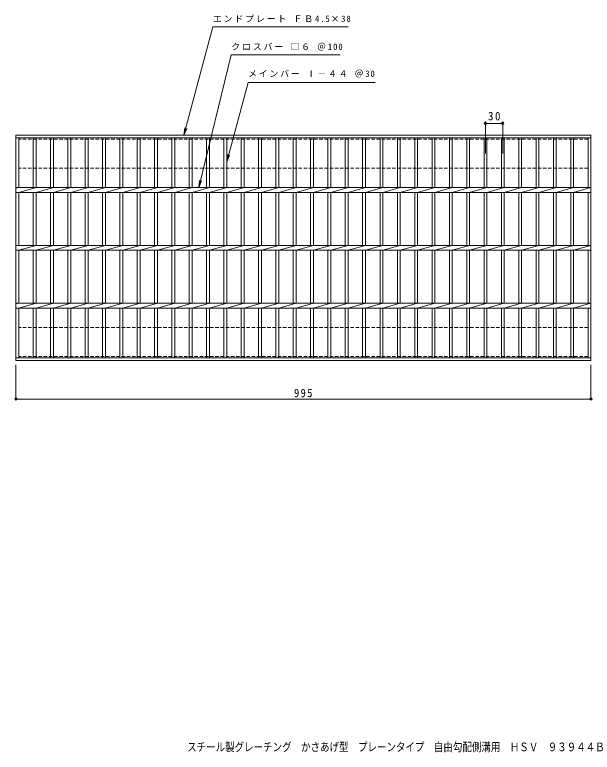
# Model space of a CAD drawing. Units: millimetres, scale not verified. Extents: x -778 to 894, y -686 to 589.
# Drawn here: x -778 to 222, y -686 to 589 of the extents above; entities that cross this region are included whole.
import ezdxf
from ezdxf.enums import TextEntityAlignment as Align

# ---------------------------------------------------------------- set-up
doc = ezdxf.new("R2010")
doc.units = ezdxf.units.MM
doc.header["$LTSCALE"] = 5
doc.header["$PDMODE"] = 32
doc.header["$PDSIZE"] = 4
doc.linetypes.add('DASHED1', pattern=[1.8, 1.2, -0.6])
for name, color, linetype, lineweight in [('A-1_ピット', 2, 'Continuous', 9), ('A-2_蓋', 3, 'Continuous', 9), ('A-4_寸法', 7, 'Continuous', 9), ('F-4_F-4ﾚｲﾔ', 2, 'Continuous', 9)]:
    doc.layers.add(name, color=color, linetype=linetype, lineweight=lineweight)
doc.styles.add('ＭＳ ゴシック', font='')
doc.styles.get('ＭＳ ゴシック').set_extended_font_data('MS Gothic')

msp = doc.modelspace()

# ---------------------------------------------------------------- linework, layer by layer
at = {"layer": 'A-1_ピット', "linetype": 'DASHED1'}
for p, q in [((214.344, 374.228), (214.344, 324.228)), ((214.344, 324.228), (-770.656, 324.228)), ((214.344, 48.228), (-770.656, 48.228)), ((214.344, -1.773), (214.344, 48.228))]:
    msp.add_line(p, q, dxfattribs=at)
for points in [[(214.344, 374.228), (-770.656, 374.228), (-770.656, 324.228)], [(214.344, -1.773), (-770.656, -1.773), (-770.656, 48.228)]]:
    msp.add_lwpolyline(points, dxfattribs=at)
at = {"layer": 'A-2_蓋'}
for p, q in [((-775.656, 381.228), (219.344, 381.228)), ((-775.656, 381.228), (-775.656, -8.772)), ((-775.656, 376.728), (219.344, 376.728)), ((-770.656, 290.467), (-770.656, 376.728)), ((-745.656, 376.728), (-745.656, 290.467)), ((-740.656, 376.728), (-740.656, 290.467)), ((-715.656, 376.728), (-715.656, 290.467)), ((-710.657, 376.728), (-710.657, 290.467)), ((-685.656, 376.728), (-685.656, 290.467)), ((-680.656, 376.728), (-680.656, 290.467)), ((-655.656, 376.728), (-655.656, 290.467)), ((-650.656, 376.728), (-650.656, 290.467)), ((-625.656, 376.728), (-625.656, 290.467)), ((-620.657, 376.728), (-620.657, 290.467)), ((-595.656, 376.728), (-595.656, 290.467)), ((-590.656, 376.728), (-590.656, 290.467)), ((-565.656, 376.728), (-565.656, 290.467)), ((-560.656, 376.728), (-560.656, 290.467)), ((-535.656, 376.728), (-535.656, 290.467)), ((-530.656, 376.728), (-530.656, 290.467)), ((-505.656, 376.728), (-505.656, 290.467)), ((-500.656, 376.728), (-500.656, 290.467)), ((-475.656, 376.728), (-475.656, 290.467)), ((-470.656, 376.728), (-470.656, 290.467)), ((-445.656, 376.728), (-445.656, 290.467)), ((-440.656, 376.728), (-440.656, 290.467)), ((-415.656, 376.728), (-415.656, 290.467)), ((-410.656, 376.728), (-410.656, 290.467)), ((-385.656, 376.728), (-385.656, 290.467)), ((-380.656, 376.728), (-380.656, 290.467)), ((-355.656, 376.728), (-355.656, 290.467)), ((-350.656, 376.728), (-350.656, 290.467)), ((-325.656, 376.728), (-325.656, 290.467)), ((-320.656, 376.728), (-320.656, 290.467)), ((-295.656, 376.728), (-295.656, 290.467)), ((-290.656, 376.728), (-290.656, 290.467)), ((-265.656, 376.728), (-265.656, 290.467)), ((-260.657, 376.728), (-260.657, 290.467)), ((-235.656, 376.728), (-235.656, 290.467)), ((-230.656, 376.728), (-230.656, 290.467)), ((-205.655, 376.728), (-205.655, 290.467)), ((-200.656, 376.728), (-200.656, 290.467)), ((-175.656, 376.728), (-175.656, 290.467)), ((-170.657, 376.728), (-170.657, 290.467)), ((-145.656, 376.728), (-145.656, 290.467)), ((-140.656, 376.728), (-140.656, 290.467)), ((-115.656, 376.728), (-115.656, 290.467)), ((-110.656, 376.728), (-110.656, 290.467)), ((-85.656, 376.728), (-85.656, 290.467)), ((-80.656, 376.728), (-80.656, 290.467)), ((-55.656, 376.728), (-55.656, 290.467)), ((-50.656, 376.728), (-50.656, 290.467)), ((-25.656, 376.728), (-25.656, 290.467)), ((-20.656, 376.728), (-20.656, 290.467)), ((4.344, 376.728), (4.344, 290.467)), ((9.344, 290.467), (9.344, 376.728)), ((34.344, 376.728), (34.344, 290.467)), ((39.344, 290.467), (39.344, 376.728)), ((64.344, 376.728), (64.344, 290.467)), ((69.344, 290.467), (69.344, 376.728)), ((94.344, 376.728), (94.344, 290.467)), ((99.344, 290.467), (99.344, 376.728)), ((124.344, 376.728), (124.344, 290.467)), ((129.344, 290.467), (129.344, 376.728)), ((154.344, 376.728), (154.344, 290.467)), ((159.344, 290.467), (159.344, 376.728)), ((184.344, 376.728), (184.344, 290.467)), ((189.344, 290.467), (189.344, 376.728)), ((214.344, 376.728), (214.344, 290.467)), ((219.344, -8.772), (219.344, 381.228)), ((-770.656, 290.467), (-775.656, 289.467)), ((-775.656, 290.467), (219.344, 290.467)), ((-775.656, 281.987), (219.344, 281.987)), ((-740.656, 290.467), (-770.656, 281.987)), ((-770.656, 190.467), (-770.656, 281.987)), ((-745.656, 281.987), (-745.656, 190.467)), ((-710.657, 290.467), (-740.656, 281.987)), ((-740.656, 281.987), (-740.656, 190.467)), ((-715.656, 281.987), (-715.656, 190.467)), ((-710.657, 281.987), (-710.657, 190.467)), ((-680.656, 290.467), (-710.656, 281.987)), ((-685.656, 281.987), (-685.656, 190.467)), ((-650.656, 290.467), (-680.656, 281.987)), ((-680.656, 281.987), (-680.656, 190.467)), ((-655.656, 281.987), (-655.656, 190.467)), ((-620.657, 290.467), (-650.656, 281.987)), ((-650.656, 281.987), (-650.656, 190.467)), ((-625.656, 281.987), (-625.656, 190.467)), ((-620.657, 281.987), (-620.657, 190.467)), ((-590.656, 290.467), (-620.656, 281.987)), ((-595.656, 281.987), (-595.656, 190.467)), ((-560.656, 290.467), (-590.656, 281.987)), ((-590.656, 281.987), (-590.656, 190.467)), ((-565.656, 281.987), (-565.656, 190.467)), ((-530.656, 290.467), (-560.656, 281.987)), ((-560.656, 281.987), (-560.656, 190.467)), ((-535.656, 281.987), (-535.656, 190.467)), ((-500.656, 290.467), (-530.656, 281.987)), ((-530.656, 281.987), (-530.656, 190.467)), ((-505.656, 281.987), (-505.656, 190.467)), ((-470.656, 290.467), (-500.656, 281.987)), ((-500.656, 281.987), (-500.656, 190.467)), ((-475.656, 281.987), (-475.656, 190.467)), ((-440.656, 290.467), (-470.656, 281.987)), ((-470.656, 281.987), (-470.656, 190.467)), ((-445.656, 281.987), (-445.656, 190.467)), ((-410.656, 290.467), (-440.656, 281.987)), ((-440.656, 281.987), (-440.656, 190.467)), ((-415.656, 281.987), (-415.656, 190.467)), ((-380.656, 290.467), (-410.656, 281.987)), ((-410.656, 281.987), (-410.656, 190.467)), ((-385.656, 281.987), (-385.656, 190.467)), ((-350.656, 290.467), (-380.656, 281.987)), ((-380.656, 281.987), (-380.656, 190.467)), ((-355.656, 281.987), (-355.656, 190.467)), ((-320.656, 290.467), (-350.656, 281.987)), ((-350.656, 281.987), (-350.656, 190.467)), ((-325.656, 281.987), (-325.656, 190.467)), ((-290.656, 290.467), (-320.656, 281.987)), ((-320.656, 281.987), (-320.656, 190.467)), ((-295.656, 281.987), (-295.656, 190.467)), ((-260.657, 290.467), (-290.656, 281.987)), ((-290.656, 281.987), (-290.656, 190.467)), ((-265.656, 281.987), (-265.656, 190.467)), ((-230.656, 290.467), (-260.657, 281.987)), ((-260.657, 281.987), (-260.657, 190.467)), ((-235.656, 281.987), (-235.656, 190.467)), ((-200.656, 290.467), (-230.656, 281.987)), ((-230.656, 281.987), (-230.656, 190.467)), ((-205.655, 281.987), (-205.655, 190.467)), ((-170.656, 290.467), (-200.656, 281.987)), ((-200.656, 281.987), (-200.656, 190.467)), ((-175.656, 281.987), (-175.656, 190.467)), ((-140.656, 290.467), (-170.657, 281.987)), ((-170.657, 281.987), (-170.657, 190.467)), ((-145.656, 281.987), (-145.656, 190.467)), ((-110.656, 290.467), (-140.656, 281.987)), ((-140.656, 281.987), (-140.656, 190.467)), ((-115.656, 281.987), (-115.656, 190.467)), ((-80.656, 290.467), (-110.656, 281.987)), ((-110.656, 281.987), (-110.656, 190.467)), ((-85.656, 281.987), (-85.656, 190.467)), ((-50.656, 290.467), (-80.656, 281.987)), ((-80.656, 281.987), (-80.656, 190.467)), ((-55.656, 281.987), (-55.656, 190.467)), ((-20.656, 290.467), (-50.656, 281.987)), ((-50.656, 281.987), (-50.656, 190.467)), ((-25.656, 281.987), (-25.656, 190.467)), ((-20.656, 281.987), (9.344, 290.467)), ((-20.656, 281.987), (-20.656, 190.467)), ((4.344, 281.987), (4.344, 190.467)), ((9.343, 281.987), (39.344, 290.467)), ((9.344, 190.467), (9.344, 281.987)), ((34.344, 281.987), (34.344, 190.467)), ((39.344, 281.987), (69.344, 290.467)), ((39.344, 190.467), (39.344, 281.987)), ((64.344, 281.987), (64.344, 190.467)), ((69.343, 281.987), (99.344, 290.467)), ((69.344, 190.467), (69.344, 281.987)), ((94.344, 281.987), (94.344, 190.467)), ((99.344, 281.987), (129.344, 290.467)), ((99.344, 190.467), (99.344, 281.987)), ((124.344, 281.987), (124.344, 190.467)), ((129.344, 281.987), (159.344, 290.467)), ((129.344, 190.467), (129.344, 281.987)), ((154.344, 281.987), (154.344, 190.467)), ((159.344, 281.987), (189.344, 290.467)), ((159.344, 190.467), (159.344, 281.987)), ((184.344, 281.987), (184.344, 190.467)), ((189.344, 281.987), (219.344, 290.467)), ((189.344, 190.467), (189.344, 281.987)), ((214.344, 281.987), (214.344, 190.467)), ((-770.656, 190.467), (-775.656, 189.467)), ((-775.656, 190.467), (219.344, 190.467)), ((-775.656, 181.987), (219.344, 181.987)), ((-740.656, 190.467), (-770.656, 181.987)), ((-770.656, 90.468), (-770.656, 181.987)), ((-745.656, 181.987), (-745.656, 90.468)), ((-710.657, 190.467), (-740.656, 181.987)), ((-740.656, 181.987), (-740.656, 90.468)), ((-715.656, 181.987), (-715.656, 90.468)), ((-710.657, 181.987), (-710.657, 90.468)), ((-680.656, 190.467), (-710.656, 181.987)), ((-685.656, 181.987), (-685.656, 90.468)), ((-650.656, 190.467), (-680.656, 181.987)), ((-680.656, 181.987), (-680.656, 90.468)), ((-655.656, 181.987), (-655.656, 90.468)), ((-620.657, 190.467), (-650.656, 181.987)), ((-650.656, 181.987), (-650.656, 90.468)), ((-625.656, 181.987), (-625.656, 90.468)), ((-620.657, 181.987), (-620.657, 90.468)), ((-590.656, 190.467), (-620.656, 181.987)), ((-595.656, 181.987), (-595.656, 90.468)), ((-560.656, 190.467), (-590.656, 181.987)), ((-590.656, 181.987), (-590.656, 90.468)), ((-565.656, 181.987), (-565.656, 90.468)), ((-530.656, 190.467), (-560.656, 181.987)), ((-560.656, 181.987), (-560.656, 90.468)), ((-535.656, 181.987), (-535.656, 90.468)), ((-500.656, 190.467), (-530.656, 181.987)), ((-530.656, 181.987), (-530.656, 90.468)), ((-505.656, 181.987), (-505.656, 90.468)), ((-470.656, 190.467), (-500.656, 181.987)), ((-500.656, 181.987), (-500.656, 90.468)), ((-475.656, 181.987), (-475.656, 90.468)), ((-440.656, 190.467), (-470.656, 181.987)), ((-470.656, 181.987), (-470.656, 90.468)), ((-445.656, 181.987), (-445.656, 90.468)), ((-410.656, 190.467), (-440.656, 181.987)), ((-440.656, 181.987), (-440.656, 90.468)), ((-415.656, 181.987), (-415.656, 90.468)), ((-380.656, 190.467), (-410.656, 181.987)), ((-410.656, 181.987), (-410.656, 90.468)), ((-385.656, 181.987), (-385.656, 90.468)), ((-350.656, 190.467), (-380.656, 181.987)), ((-380.656, 181.987), (-380.656, 90.468)), ((-355.656, 181.987), (-355.656, 90.468)), ((-320.656, 190.467), (-350.656, 181.987)), ((-350.656, 181.987), (-350.656, 90.468)), ((-325.656, 181.987), (-325.656, 90.468)), ((-290.656, 190.467), (-320.656, 181.987)), ((-320.656, 181.987), (-320.656, 90.468)), ((-295.656, 181.987), (-295.656, 90.468)), ((-260.657, 190.467), (-290.656, 181.987)), ((-290.656, 181.987), (-290.656, 90.468)), ((-265.656, 181.987), (-265.656, 90.468)), ((-230.656, 190.467), (-260.657, 181.987)), ((-260.657, 181.987), (-260.657, 90.468)), ((-235.656, 181.987), (-235.656, 90.468)), ((-200.656, 190.467), (-230.656, 181.987)), ((-230.656, 181.987), (-230.656, 90.468)), ((-205.655, 181.987), (-205.655, 90.468)), ((-170.656, 190.467), (-200.656, 181.987)), ((-200.656, 181.987), (-200.656, 90.468)), ((-175.656, 181.987), (-175.656, 90.468)), ((-140.656, 190.467), (-170.657, 181.987)), ((-170.657, 181.987), (-170.657, 90.468)), ((-145.656, 181.987), (-145.656, 90.468)), ((-110.656, 190.467), (-140.656, 181.987)), ((-140.656, 181.987), (-140.656, 90.468)), ((-115.656, 181.987), (-115.656, 90.468)), ((-80.656, 190.467), (-110.656, 181.987)), ((-110.656, 181.987), (-110.656, 90.468)), ((-85.656, 181.987), (-85.656, 90.468)), ((-50.656, 190.467), (-80.656, 181.987)), ((-80.656, 181.987), (-80.656, 90.468)), ((-55.656, 181.987), (-55.656, 90.468)), ((-20.656, 190.467), (-50.656, 181.987)), ((-50.656, 181.987), (-50.656, 90.468)), ((-25.656, 181.987), (-25.656, 90.468)), ((-20.656, 181.987), (9.344, 190.467)), ((-20.656, 181.987), (-20.656, 90.468)), ((4.344, 181.987), (4.344, 90.468)), ((9.343, 181.987), (39.344, 190.467)), ((9.344, 90.468), (9.344, 181.987)), ((34.344, 181.987), (34.344, 90.468)), ((39.344, 181.987), (69.344, 190.467)), ((39.344, 90.468), (39.344, 181.987)), ((64.344, 181.987), (64.344, 90.468)), ((69.343, 181.987), (99.344, 190.467)), ((69.344, 90.468), (69.344, 181.987)), ((94.344, 181.987), (94.344, 90.468)), ((99.344, 181.987), (129.344, 190.467)), ((99.344, 90.468), (99.344, 181.987)), ((124.344, 181.987), (124.344, 90.468)), ((129.344, 181.987), (159.344, 190.467)), ((129.344, 90.468), (129.344, 181.987)), ((154.344, 181.987), (154.344, 90.468)), ((159.344, 181.987), (189.344, 190.467)), ((159.344, 90.468), (159.344, 181.987)), ((184.344, 181.987), (184.344, 90.468)), ((189.344, 181.987), (219.344, 190.467)), ((189.344, 90.468), (189.344, 181.987)), ((214.344, 181.987), (214.344, 90.468)), ((-770.656, 90.468), (-775.656, 89.467)), ((-775.656, 90.468), (219.344, 90.468)), ((-740.656, 90.468), (-770.656, 81.987)), ((-710.657, 90.468), (-740.656, 81.987)), ((-680.656, 90.468), (-710.656, 81.987)), ((-650.656, 90.468), (-680.656, 81.987)), ((-620.657, 90.468), (-650.656, 81.987)), ((-590.656, 90.468), (-620.656, 81.987)), ((-560.656, 90.468), (-590.656, 81.987)), ((-530.656, 90.468), (-560.656, 81.987)), ((-500.656, 90.468), (-530.656, 81.987)), ((-470.656, 90.468), (-500.656, 81.987)), ((-440.656, 90.468), (-470.656, 81.987)), ((-410.656, 90.468), (-440.656, 81.987)), ((-380.656, 90.468), (-410.656, 81.987)), ((-350.656, 90.468), (-380.656, 81.987)), ((-320.656, 90.468), (-350.656, 81.987)), ((-290.656, 90.468), (-320.656, 81.987)), ((-260.657, 90.468), (-290.656, 81.987)), ((-230.656, 90.468), (-260.657, 81.987)), ((-200.656, 90.468), (-230.656, 81.987)), ((-170.656, 90.468), (-200.656, 81.987)), ((-140.656, 90.468), (-170.657, 81.987)), ((-110.656, 90.468), (-140.656, 81.987)), ((-80.656, 90.468), (-110.656, 81.987)), ((-50.656, 90.468), (-80.656, 81.987)), ((-20.656, 90.468), (-50.656, 81.987)), ((-20.656, 81.987), (9.344, 90.468)), ((9.343, 81.987), (39.344, 90.468)), ((39.344, 81.987), (69.344, 90.468)), ((69.343, 81.987), (99.344, 90.468)), ((99.344, 81.987), (129.344, 90.468)), ((129.344, 81.987), (159.344, 90.468)), ((159.344, 81.987), (189.344, 90.468)), ((189.344, 81.987), (219.344, 90.468)), ((-775.656, 81.987), (219.344, 81.987)), ((-770.656, -4.273), (-770.656, 81.987)), ((-745.656, 81.987), (-745.656, -4.273)), ((-740.656, 81.987), (-740.656, -4.273)), ((-715.656, 81.987), (-715.656, -4.273)), ((-710.657, 81.987), (-710.657, -4.273)), ((-685.656, 81.987), (-685.656, -4.273)), ((-680.656, 81.987), (-680.656, -4.273)), ((-655.656, 81.987), (-655.656, -4.273)), ((-650.656, 81.987), (-650.656, -4.273)), ((-625.656, 81.987), (-625.656, -4.273)), ((-620.657, 81.987), (-620.657, -4.273)), ((-595.656, 81.987), (-595.656, -4.273)), ((-590.656, 81.987), (-590.656, -4.273)), ((-565.656, 81.987), (-565.656, -4.273)), ((-560.656, 81.987), (-560.656, -4.273)), ((-535.656, 81.987), (-535.656, -4.273)), ((-530.656, 81.987), (-530.656, -4.273)), ((-505.656, 81.987), (-505.656, -4.273)), ((-500.656, 81.987), (-500.656, -4.273)), ((-475.656, 81.987), (-475.656, -4.273)), ((-470.656, 81.987), (-470.656, -4.273)), ((-445.656, 81.987), (-445.656, -4.273)), ((-440.656, 81.987), (-440.656, -4.273)), ((-415.656, 81.987), (-415.656, -4.273)), ((-410.656, 81.987), (-410.656, -4.273)), ((-385.656, 81.987), (-385.656, -4.273)), ((-380.656, 81.987), (-380.656, -4.273)), ((-355.656, 81.987), (-355.656, -4.273)), ((-350.656, 81.987), (-350.656, -4.273)), ((-325.656, 81.987), (-325.656, -4.273)), ((-320.656, 81.987), (-320.656, -4.273)), ((-295.656, 81.987), (-295.656, -4.273)), ((-290.656, 81.987), (-290.656, -4.273)), ((-265.656, 81.987), (-265.656, -4.273)), ((-260.657, 81.987), (-260.657, -4.273)), ((-235.656, 81.987), (-235.656, -4.273)), ((-230.656, 81.987), (-230.656, -4.273)), ((-205.655, 81.987), (-205.655, -4.273)), ((-200.656, 81.987), (-200.656, -4.273)), ((-175.656, 81.987), (-175.656, -4.273)), ((-170.657, 81.987), (-170.657, -4.273)), ((-145.656, 81.987), (-145.656, -4.273)), ((-140.656, 81.987), (-140.656, -4.273)), ((-115.656, 81.987), (-115.656, -4.273)), ((-110.656, 81.987), (-110.656, -4.273)), ((-85.656, 81.987), (-85.656, -4.273)), ((-80.656, 81.987), (-80.656, -4.273)), ((-55.656, 81.987), (-55.656, -4.273)), ((-50.656, 81.987), (-50.656, -4.273)), ((-25.656, 81.987), (-25.656, -4.273)), ((-20.656, 81.987), (-20.656, -4.273)), ((4.344, 81.987), (4.344, -4.273)), ((9.344, -4.273), (9.344, 81.987)), ((34.344, 81.987), (34.344, -4.273)), ((39.344, -4.273), (39.344, 81.987)), ((64.344, 81.987), (64.344, -4.273)), ((69.344, -4.273), (69.344, 81.987)), ((94.344, 81.987), (94.344, -4.273)), ((99.344, -4.273), (99.344, 81.987)), ((124.344, 81.987), (124.344, -4.273)), ((129.344, -4.273), (129.344, 81.987)), ((154.344, 81.987), (154.344, -4.273)), ((159.344, -4.273), (159.344, 81.987)), ((184.344, 81.987), (184.344, -4.273)), ((189.344, -4.273), (189.344, 81.987)), ((214.344, 81.987), (214.344, -4.273)), ((219.344, -4.273), (-775.656, -4.273)), ((219.344, -8.772), (-775.656, -8.772))]:
    msp.add_line(p, q, dxfattribs=at)
at = {"layer": 'A-4_寸法'}
for p, q in [((-459.234, 290.467), (-403.05, 520.149)), ((-403.05, 520.149), (-214.818, 520.149)), ((36.843, 349.572), (36.843, 404.497)), ((36.843, 401.497), (66.844, 401.497)), ((66.844, 349.572), (66.844, 404.497)), ((-484.951, 381.228), (-483.32, 393.621)), ((-484.951, 381.228), (-480.168, 392.776)), ((-410.656, 335.12), (-409.025, 347.513)), ((-410.656, 335.12), (-405.873, 346.668)), ((-459.234, 290.467), (-457.874, 302.892)), ((-459.234, 290.467), (-454.705, 302.117)), ((-775.656, -16.272), (-775.656, -76.918)), ((219.344, -16.272), (219.344, -76.918)), ((-775.656, -75.418), (219.344, -75.418))]:
    msp.add_line(p, q, dxfattribs=at)
for points in [[(-484.951, 381.228), (-434.866, 568.149), (-200.715, 568.149)], [(-410.656, 335.12), (-373.939, 472.149), (-153.874, 472.149)]]:
    msp.add_lwpolyline(points, dxfattribs=at)
for p in [(36.843, 401.497), (66.844, 401.497), (-775.656, -75.418), (219.344, -75.418)]:
    msp.add_point(p, dxfattribs=at)

# ---------------------------------------------------------------- texts
at = {"layer": 'A-4_寸法', "char_height": 11, "attachment_point": 7, "style": 'ＭＳ ゴシック'}
for s, insert in [('\\T1.21;エンドプレート\\~ＦＢ4.5×38', (-434.866, 576.205)), ('\\T1.21;クロスバー\\~□６\\~＠100', (-403.05, 527.336)), ('\\T1.2;メインバー\\~Ⅰ－４４\\~＠30', (-373.939, 480.832))]:
    msp.add_mtext(s, dxfattribs=dict(at, insert=insert))
at = {"layer": 'A-4_寸法', "color": 2, "char_height": 14.66, "attachment_point": 7, "style": 'ＭＳ ゴシック'}
for s, insert in [('\\T1.27;\\W0.95;30', (41.219, 406.496)), ('\\T1.27;\\W0.9;995', (-294.406, -72.418))]:
    msp.add_mtext(s, dxfattribs=dict(at, insert=insert))
at = {"layer": 'F-4_F-4ﾚｲﾔ', "style": 'ＭＳ ゴシック', "width": 0.8}
msp.add_text('スチール製グレーチング\u3000かさあげ型\u3000プレーンタイプ\u3000自由勾配側溝用\u3000ＨＳＶ\u3000９３９４４Ｂ', height=14.66, dxfattribs=at).set_placement((-479.311, -688.909), align=Align.BOTTOM_LEFT)

doc.saveas('drawing.dxf')
